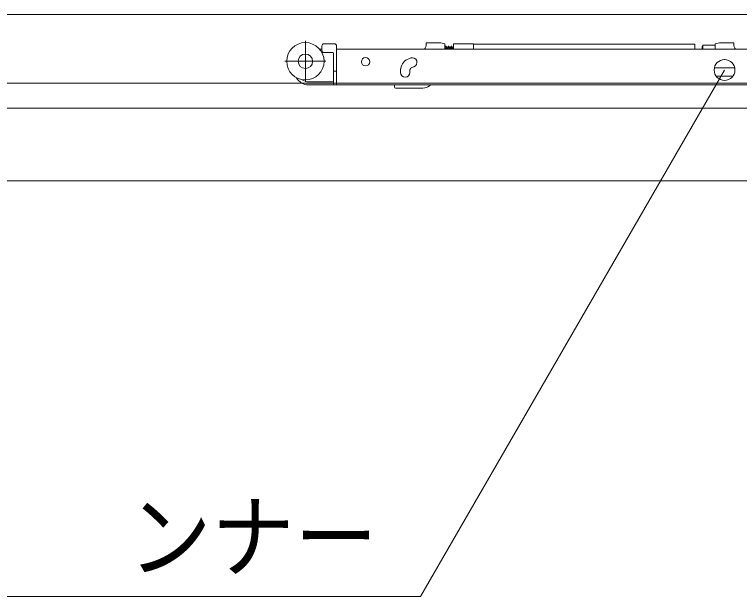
# Model space of a CAD drawing. Units: millimetres, scale not verified. Extents: x -6062 to 6062, y -3045 to 3045.
# Drawn here: x -2937.7 to -2588.8, y 170 to 450 of the extents above; entities that cross this region are included whole.
import ezdxf
from ezdxf.enums import TextEntityAlignment as Align

# ---------------------------------------------------------------- set-up
doc = ezdxf.new("R2010")
doc.units = ezdxf.units.MM
doc.header["$LTSCALE"] = 20
doc.layers.add('0-3_2寸法-3', color=7, linetype='Continuous', lineweight=9)
doc.layers.add('0-5_3一般', color=7, linetype='Continuous', lineweight=9)
doc.styles.add('ＭＳ ゴシック', font='')
doc.styles.get('ＭＳ ゴシック').set_extended_font_data('MS Gothic')

# ---------------------------------------------------------------- blocks, each defined once
blk = doc.blocks.new('グループ-108')
at = {"layer": '0-5_3一般'}
blk.add_line((-61696.5, 9000), (13223.5, 9000), dxfattribs=at)
blk = doc.blocks.new('グループ-109')
at = {"layer": '0-5_3一般'}
for p, q in [((-20203.9, 8747.9), (-20203.9, 8351.9)), ((-19041.5, 8713.9), (-19041.5, 8727.9)), ((-16219.9, 8727.9), (-16259.9, 8717.9)), ((-16219.9, 8727.9), (-16079.9, 8727.9)), ((-16079.9, 8713.9), (-16079.9, 8727.9)), ((-20043.9, 8665.9), (-20066.3, 8665.9)), ((-20043.9, 8697.9), (-20043.9, 8655.9)), ((-19923.9, 8717.9), (-20023.9, 8717.9)), ((-19903.9, 8697.9), (-19903.9, 8665.1)), ((-19903.9, 8665.9), (-13797.9, 8665.9)), ((-19903.9, 8659.9), (-19903.9, 8665.1)), ((-19903.9, 8481.9), (-19903.9, 8659.9)), ((-18852.3, 8670.9), (-18851.6, 8665.9)), ((-18825.3, 8670.9), (-18824.6, 8665.9)), ((-18798.3, 8670.9), (-18797.6, 8665.9)), ((-18778.4, 8686.9), (-18778.3, 8687.5)), ((-18584.3, 8716.9), (-18778.3, 8716.9)), ((-18778.3, 8665.9), (-18778.3, 8716.9)), ((-18584.3, 8716.9), (-18584.3, 8665.9)), ((-16454.3, 8715.9), (-18584.3, 8715.9)), ((-16454.3, 8715.9), (-16454.3, 8665.9)), ((-16384.9, 8690.9), (-16384.9, 8665.9)), ((-16259.9, 8705.9), (-16379.9, 8705.9)), ((-16379.9, 8705.9), (-16379.9, 8665.9)), ((-16259.9, 8705.9), (-16259.9, 8717.9)), ((-16259.9, 8705.9), (-16259.9, 8665.9)), ((-20045.8, 8635.9), (-20023.9, 8635.9)), ((-19943.9, 8635.9), (-20023.9, 8635.9)), ((-19933.9, 8475.9), (-19933.9, 8625.9)), ((-20005.9, 8549.9), (-20401.9, 8549.9)), ((-19190.2, 8581.5), (-19208.9, 8574.7)), ((-19933.9, 8455.9), (-19933.9, 8475.9)), ((-19933.9, 8345.9), (-19933.9, 8455.9)), ((-19903.9, 8455.9), (-19933.9, 8455.9)), ((-19903.9, 8470.1), (-19903.9, 8481.9)), ((-19903.9, 8470.1), (-19903.9, 8455.9)), ((-19903.9, 8455.9), (-19903.9, 8345.9)), ((-19287.9, 8441.9), (-19287.9, 8461.9)), ((-19286.3, 8481.4), (-19286.2, 8481.9)), ((-19197.9, 8462.4), (-19197.9, 8461.9)), ((-19197.9, 8461.9), (-19197.9, 8441.9)), ((-19178.2, 8490.1), (-19159.4, 8496.9)), ((-19943.9, 8351.9), (-20173.9, 8351.9)), ((-20173.9, 8321.9), (-19933.9, 8321.9)), ((-19933.9, 8321.9), (-19933.9, 8345.9)), ((-19903.9, 8321.9), (-19933.9, 8321.9)), ((-19903.9, 8345.9), (-19903.9, 8321.9)), ((-13797.9, 8321.9), (-19903.9, 8321.9)), ((-19347.3, 8301.9), (-19347.3, 8321.9)), ((-19009.9, 8313.8), (-18999.8, 8321.9)), ((-19337.3, 8291.9), (-19072.4, 8291.9)), ((-36320, 8100), (-12320, 8100)), ((-36000, 7400), (-12640, 7400))]:
    blk.add_line(p, q, dxfattribs=at)
blk.add_lwpolyline([(11350, 8340), (-59990, 8340), (-59990, 9000), (11350, 9000)], close=True, dxfattribs=at)
for points in [[(-18861.5, 8665.9), (-18861.5, 8717.9), (-18901.5, 8727.9), (-19041.5, 8727.9)], [(-18861.5, 8675.8), (-18861.4, 8676.3), (-18861.4, 8676.9), (-18861.3, 8677.4), (-18861.2, 8678), (-18861.2, 8678.7), (-18861.1, 8679.3), (-18861, 8680), (-18861, 8680.6), (-18860.9, 8681.4), (-18860.9, 8682.1), (-18860.8, 8682.9), (-18860.7, 8683.6), (-18860.7, 8684.5), (-18860.6, 8685.3), (-18860.5, 8686.1), (-18860.4, 8686.9), (-18860.2, 8687.7), (-18859.9, 8688.4), (-18859.6, 8689.1), (-18859.1, 8689.8), (-18858.7, 8690.4), (-18858.1, 8691), (-18857.5, 8691.5), (-18856.8, 8692.1), (-18856.1, 8692.6), (-18855.3, 8693), (-18854.4, 8693.5), (-18853.5, 8693.8), (-18852.5, 8694.2), (-18851.6, 8694.4), (-18850.8, 8694.5), (-18850, 8694.5), (-18849.3, 8694.3), (-18848.6, 8694.1), (-18848, 8693.7), (-18847.4, 8693.3), (-18846.9, 8692.7), (-18846.4, 8692), (-18846, 8691.2)], [(-18851.7, 8674.5), (-18851.7, 8674.1), (-18851.8, 8673.6), (-18851.9, 8673.2), (-18851.9, 8672.8), (-18852, 8672.3), (-18852.1, 8671.9), (-18852.1, 8671.4), (-18852.2, 8671), (-18852.3, 8670.6), (-18852.4, 8670.1), (-18852.4, 8669.7), (-18852.5, 8669.3), (-18852.5, 8668.9), (-18852.6, 8668.5), (-18852.7, 8668.1), (-18852.7, 8667.7), (-18852.8, 8667.4), (-18852.8, 8667), (-18852.9, 8666.6), (-18852.9, 8666.3), (-18853, 8665.9)], [(-18849.5, 8686.7), (-18849.4, 8686.7), (-18849.2, 8686.7), (-18849.1, 8686.7), (-18849.1, 8686.6), (-18849, 8686.6), (-18849, 8686.5), (-18848.9, 8686.3), (-18848.9, 8686.1), (-18849, 8686), (-18849, 8685.7), (-18849.1, 8685.5), (-18849.2, 8685.2), (-18849.3, 8684.9), (-18849.5, 8684.5), (-18849.6, 8684.2), (-18849.8, 8683.8), (-18850, 8683.4), (-18850.1, 8683), (-18850.3, 8682.6), (-18850.4, 8682.2), (-18850.5, 8681.8), (-18850.6, 8681.4), (-18850.7, 8681), (-18850.8, 8680.6), (-18850.9, 8680.2), (-18851, 8679.8), (-18851.1, 8679.4), (-18851.1, 8679), (-18851.2, 8678.6), (-18851.2, 8678.2), (-18851.3, 8677.8), (-18851.3, 8677.4), (-18851.4, 8677), (-18851.4, 8676.6), (-18851.4, 8676.2), (-18851.5, 8675.8), (-18851.6, 8675.4), (-18851.6, 8674.9), (-18851.7, 8674.5)], [(-18846, 8691.2), (-18845.7, 8690.3), (-18845.4, 8689.2), (-18845.2, 8688.1), (-18845, 8686.9), (-18844.7, 8685.8), (-18844.6, 8684.7), (-18844.4, 8683.6), (-18844.2, 8682.5), (-18844, 8681.5), (-18843.8, 8680.5), (-18843.7, 8679.6), (-18843.5, 8678.7), (-18843.4, 8677.8), (-18843.2, 8676.9), (-18843.1, 8676.1), (-18843, 8675.3), (-18842.9, 8674.6), (-18842.7, 8673.9), (-18842.6, 8673.2), (-18842.5, 8672.5), (-18842.4, 8671.8), (-18842.3, 8671.1), (-18842.2, 8670.5), (-18842.1, 8669.9), (-18842, 8669.2), (-18842, 8668.6), (-18841.9, 8668.1), (-18841.8, 8667.5), (-18841.7, 8666.9), (-18841.6, 8666.4), (-18841.6, 8665.9)], [(-18836, 8665.9), (-18835.9, 8666.5), (-18835.8, 8667.1), (-18835.7, 8667.8), (-18835.6, 8668.4), (-18835.6, 8669.1), (-18835.5, 8669.8), (-18835.4, 8670.6), (-18835.3, 8671.3), (-18835.3, 8672.1), (-18835.2, 8672.9), (-18835.1, 8673.7), (-18835, 8674.5), (-18835, 8675.4), (-18834.9, 8676.2), (-18834.8, 8677.1), (-18834.7, 8678), (-18834.5, 8679), (-18834.3, 8680), (-18834, 8681), (-18833.7, 8682), (-18833.4, 8683.1), (-18833, 8684.2), (-18832.6, 8685.3), (-18832.1, 8686.5), (-18831.6, 8687.7), (-18831.1, 8688.9), (-18830.5, 8690.1), (-18829.9, 8691.4), (-18829.2, 8692.6), (-18828.6, 8693.6), (-18827.9, 8694.4), (-18827.3, 8695.1), (-18826.6, 8695.5), (-18826, 8695.8), (-18825.3, 8695.9), (-18824.7, 8695.8), (-18824, 8695.5), (-18823.4, 8695.1), (-18822.7, 8694.4)], [(-18824.7, 8674.5), (-18824.7, 8674.1), (-18824.8, 8673.6), (-18824.9, 8673.2), (-18824.9, 8672.8), (-18825, 8672.3), (-18825.1, 8671.9), (-18825.1, 8671.4), (-18825.2, 8671), (-18825.3, 8670.6), (-18825.4, 8670.1), (-18825.4, 8669.7), (-18825.5, 8669.3), (-18825.5, 8668.9), (-18825.6, 8668.5), (-18825.7, 8668.1), (-18825.7, 8667.7), (-18825.8, 8667.4), (-18825.8, 8667), (-18825.9, 8666.6), (-18825.9, 8666.3), (-18826, 8665.9)], [(-18822.5, 8686.7), (-18822.4, 8686.7), (-18822.3, 8686.7), (-18822.1, 8686.7), (-18822.1, 8686.6), (-18822, 8686.6), (-18822, 8686.5), (-18821.9, 8686.3), (-18821.9, 8686.2), (-18822, 8686), (-18822, 8685.7), (-18822.1, 8685.5), (-18822.2, 8685.2), (-18822.3, 8684.9), (-18822.5, 8684.5), (-18822.6, 8684.2), (-18822.8, 8683.8), (-18823, 8683.4), (-18823.1, 8683), (-18823.3, 8682.6), (-18823.4, 8682.2), (-18823.5, 8681.8), (-18823.6, 8681.4), (-18823.7, 8681), (-18823.8, 8680.6), (-18823.9, 8680.2), (-18824, 8679.8), (-18824.1, 8679.4), (-18824.1, 8679), (-18824.2, 8678.6), (-18824.2, 8678.2), (-18824.3, 8677.8), (-18824.3, 8677.4), (-18824.4, 8677), (-18824.4, 8676.6), (-18824.4, 8676.2), (-18824.5, 8675.8), (-18824.6, 8675.4), (-18824.6, 8674.9), (-18824.7, 8674.5)], [(-18822.7, 8694.4), (-18822.1, 8693.6), (-18821.5, 8692.6), (-18820.8, 8691.4), (-18820.2, 8690.1), (-18819.6, 8688.9), (-18819.1, 8687.6), (-18818.6, 8686.5), (-18818.1, 8685.3), (-18817.7, 8684.2), (-18817.3, 8683.1), (-18816.9, 8682), (-18816.6, 8681), (-18816.4, 8680), (-18816.1, 8679), (-18816, 8678), (-18815.8, 8677.1), (-18815.7, 8676.2), (-18815.6, 8675.3), (-18815.5, 8674.5), (-18815.5, 8673.7), (-18815.4, 8672.9), (-18815.3, 8672.1), (-18815.2, 8671.3), (-18815.1, 8670.6), (-18815, 8669.8), (-18815, 8669.1), (-18814.9, 8668.4), (-18814.8, 8667.8), (-18814.7, 8667.1), (-18814.7, 8666.5), (-18814.6, 8665.9)], [(-18809, 8665.9), (-18808.9, 8666.5), (-18808.8, 8667.1), (-18808.7, 8667.8), (-18808.6, 8668.4), (-18808.6, 8669.1), (-18808.5, 8669.8), (-18808.4, 8670.6), (-18808.3, 8671.3), (-18808.3, 8672.1), (-18808.2, 8672.9), (-18808.1, 8673.7), (-18808, 8674.5), (-18808, 8675.4), (-18807.9, 8676.2), (-18807.8, 8677.1), (-18807.7, 8678), (-18807.5, 8679), (-18807.3, 8680), (-18807, 8681), (-18806.7, 8682), (-18806.4, 8683.1), (-18806, 8684.2), (-18805.6, 8685.3), (-18805.1, 8686.5), (-18804.6, 8687.7), (-18804.1, 8688.9), (-18803.5, 8690.1), (-18802.9, 8691.4), (-18802.2, 8692.6), (-18801.6, 8693.6), (-18800.9, 8694.4), (-18800.3, 8695.1), (-18799.6, 8695.5), (-18799, 8695.8), (-18798.3, 8695.9), (-18797.7, 8695.8), (-18797, 8695.5), (-18796.4, 8695.1), (-18795.7, 8694.4)], [(-18797.7, 8674.5), (-18797.7, 8674.1), (-18797.8, 8673.6), (-18797.9, 8673.2), (-18797.9, 8672.8), (-18798, 8672.3), (-18798.1, 8671.9), (-18798.1, 8671.4), (-18798.2, 8671), (-18798.3, 8670.6), (-18798.4, 8670.1), (-18798.4, 8669.7), (-18798.5, 8669.3), (-18798.5, 8668.9), (-18798.6, 8668.5), (-18798.7, 8668.1), (-18798.7, 8667.7), (-18798.8, 8667.4), (-18798.8, 8667), (-18798.9, 8666.6), (-18798.9, 8666.3), (-18799, 8665.9)], [(-18795.5, 8686.7), (-18795.4, 8686.7), (-18795.2, 8686.7), (-18795.1, 8686.7), (-18795.1, 8686.6), (-18795, 8686.6), (-18795, 8686.5), (-18794.9, 8686.3), (-18794.9, 8686.1), (-18795, 8686), (-18795, 8685.7), (-18795.1, 8685.5), (-18795.2, 8685.2), (-18795.3, 8684.9), (-18795.5, 8684.5), (-18795.6, 8684.2), (-18795.8, 8683.8), (-18796, 8683.4), (-18796.1, 8683), (-18796.3, 8682.6), (-18796.4, 8682.2), (-18796.5, 8681.8), (-18796.6, 8681.4), (-18796.7, 8681), (-18796.8, 8680.6), (-18796.9, 8680.2), (-18797, 8679.8), (-18797.1, 8679.4), (-18797.1, 8679), (-18797.2, 8678.6), (-18797.2, 8678.2), (-18797.3, 8677.8), (-18797.3, 8677.4), (-18797.4, 8677), (-18797.4, 8676.6), (-18797.4, 8676.2), (-18797.5, 8675.8), (-18797.6, 8675.4), (-18797.6, 8674.9), (-18797.7, 8674.5)], [(-18795.7, 8694.4), (-18795.1, 8693.6), (-18794.5, 8692.6), (-18793.8, 8691.4), (-18793.2, 8690.1), (-18792.6, 8688.9), (-18792.1, 8687.6), (-18791.6, 8686.5), (-18791.1, 8685.3), (-18790.7, 8684.2), (-18790.3, 8683.1), (-18789.9, 8682), (-18789.6, 8681), (-18789.4, 8680), (-18789.1, 8679), (-18789, 8678), (-18788.8, 8677.1), (-18788.7, 8676.2), (-18788.6, 8675.3), (-18788.5, 8674.5), (-18788.5, 8673.7), (-18788.4, 8672.9), (-18788.3, 8672.1), (-18788.2, 8671.3), (-18788.1, 8670.6), (-18788.1, 8669.8), (-18788, 8669.1), (-18787.9, 8668.4), (-18787.8, 8667.8), (-18787.7, 8667.1), (-18787.7, 8666.5), (-18787.6, 8665.9)], [(-18782, 8665.9), (-18781.9, 8666.4), (-18781.8, 8667), (-18781.7, 8667.5), (-18781.7, 8668.1), (-18781.6, 8668.6), (-18781.5, 8669.2), (-18781.4, 8669.7), (-18781.4, 8670.2), (-18781.3, 8670.8), (-18781.2, 8671.3), (-18781.1, 8671.9), (-18781.1, 8672.4), (-18781, 8672.9), (-18780.9, 8673.5), (-18780.8, 8674), (-18780.7, 8674.6), (-18780.7, 8675.1), (-18780.6, 8675.7), (-18780.5, 8676.2), (-18780.4, 8676.7), (-18780.4, 8677.3), (-18780.3, 8677.8), (-18780.2, 8678.4), (-18780.1, 8678.9), (-18780, 8679.4), (-18779.9, 8680), (-18779.8, 8680.5), (-18779.7, 8681.1), (-18779.6, 8681.6), (-18779.5, 8682.1), (-18779.4, 8682.7), (-18779.3, 8683.2), (-18779.2, 8683.7), (-18779.1, 8684.3), (-18778.9, 8684.8), (-18778.8, 8685.3), (-18778.7, 8685.9), (-18778.6, 8686.4), (-18778.4, 8686.9)], [(-19287.9, 8461.9), (-19287.9, 8462.4), (-19287.9, 8462.9), (-19287.9, 8463.4), (-19287.9, 8463.9), (-19287.9, 8464.4), (-19287.9, 8464.9), (-19287.9, 8465.4), (-19287.8, 8465.9), (-19287.8, 8466.4), (-19287.8, 8466.9), (-19287.8, 8467.4), (-19287.7, 8467.9), (-19287.7, 8468.4), (-19287.7, 8468.9), (-19287.7, 8469.4), (-19287.6, 8469.9), (-19287.6, 8470.4), (-19287.5, 8470.9), (-19287.5, 8471.4), (-19287.5, 8471.9), (-19287.4, 8472.4), (-19287.4, 8472.9), (-19287.3, 8473.4), (-19287.3, 8473.9), (-19287.2, 8474.4), (-19287.2, 8474.9), (-19287.1, 8475.4), (-19287, 8475.9), (-19287, 8476.4), (-19286.9, 8476.9), (-19286.9, 8477.4), (-19286.8, 8477.9), (-19286.7, 8478.4), (-19286.7, 8478.9), (-19286.6, 8479.4), (-19286.5, 8479.9), (-19286.5, 8480.4), (-19286.4, 8480.9), (-19286.3, 8481.4)], [(-19190.3, 8481.9), (-19190.6, 8481.5), (-19190.9, 8481), (-19191.2, 8480.6), (-19191.6, 8480.1), (-19191.9, 8479.7), (-19192.2, 8479.2), (-19192.5, 8478.8), (-19192.8, 8478.3), (-19193, 8477.9), (-19193.3, 8477.4), (-19193.6, 8476.9), (-19193.9, 8476.4), (-19194.1, 8476), (-19194.4, 8475.5), (-19194.6, 8475), (-19194.9, 8474.5), (-19195.1, 8474), (-19195.3, 8473.5), (-19195.5, 8473), (-19195.8, 8472.5), (-19196, 8472), (-19196.2, 8471.5), (-19196.3, 8470.9), (-19196.5, 8470.4), (-19196.7, 8469.9), (-19196.8, 8469.4), (-19197, 8468.9), (-19197.1, 8468.3), (-19197.2, 8467.8), (-19197.4, 8467.3), (-19197.5, 8466.8), (-19197.5, 8466.2), (-19197.6, 8465.7), (-19197.7, 8465.1), (-19197.8, 8464.6), (-19197.8, 8464.1), (-19197.8, 8463.5), (-19197.9, 8463), (-19197.9, 8462.4)]]:
    blk.add_lwpolyline(points, dxfattribs=at)
for centre, radius in [((-20203.9, 8549.9), 180), ((-20203.9, 8549.9), 70), ((-19623.9, 8545.9), 41)]:
    blk.add_circle(centre, radius, dxfattribs=at)
for centre, radius, start, end in [((-20023.9, 8697.9), 20, 90, 180), ((-20023.9, 8655.9), 20, 180, 270), ((-19923.9, 8697.9), 20, 0, 90), ((-19121.5, 8713.9), 80, 323.1301, 0), ((-16379.9, 8690.9), 5, 90, 180), ((-15999.9, 8713.9), 80, 180, 216.8699), ((-19943.9, 8625.9), 10, 0, 90), ((-19174.8, 8539.2), 45, 290, 110), ((-19167.9, 8461.9), 120, 110, 170.40593), ((-19167.9, 8461.9), 30, 110, 138.18969), ((-20173.9, 8451.9), 130, 207.8267, 270), ((-19242.9, 8441.9), 45, 180, 0), ((-20173.9, 8451.9), 100, 232.49603, 270), ((-19943.9, 8361.9), 10, 270, 0), ((-19072.4, 8391.9), 100, 270, 308.65981), ((-19337.3, 8301.9), 10, 180, 270)]:
    blk.add_arc(centre, radius, start, end, dxfattribs=at)
blk = doc.blocks.new('グループ-110')
at = {"layer": '0-5_3一般'}
for name in ['グループ-108', 'グループ-109']:
    blk.add_blockref(name, (0, 0), dxfattribs=at)

msp = doc.modelspace()

# ---------------------------------------------------------------- linework, layer by layer
at = {"layer": '0-3_2寸法-3'}
for p, q in [((-2595.8, 428.29), (-2596.15, 428.29)), ((-2595.8, 428.29), (-2596.15, 428.29)), ((-2591.08, 424.29), (-2600.87, 424.29)), ((-2591.98, 420.29), (-2599.97, 420.29))]:
    msp.add_line(p, q, dxfattribs=at)
msp.add_lwpolyline([(-3341.06, 170), (-2742.22, 170), (-2595.98, 423.3)], dxfattribs=at)
msp.add_circle((-2595.98, 423.3), 5.01, dxfattribs=at)
msp.add_circle((-2595.98, 423.3), 5.01, dxfattribs=at)

# ---------------------------------------------------------------- block references
at = {"layer": '0-5_3一般', "xscale": 0.05, "yscale": 0.05}
msp.add_blockref('グループ-110', (-1787.5, 0), dxfattribs=at)

# ---------------------------------------------------------------- texts
at = {"layer": '0-3_2寸法-3', "style": 'ＭＳ ゴシック', "width": 0.9}
msp.add_text('ンナー', height=32.55, dxfattribs=at).set_placement((-2882.85, 172.77), align=Align.BOTTOM_LEFT)

doc.saveas('drawing.dxf')
